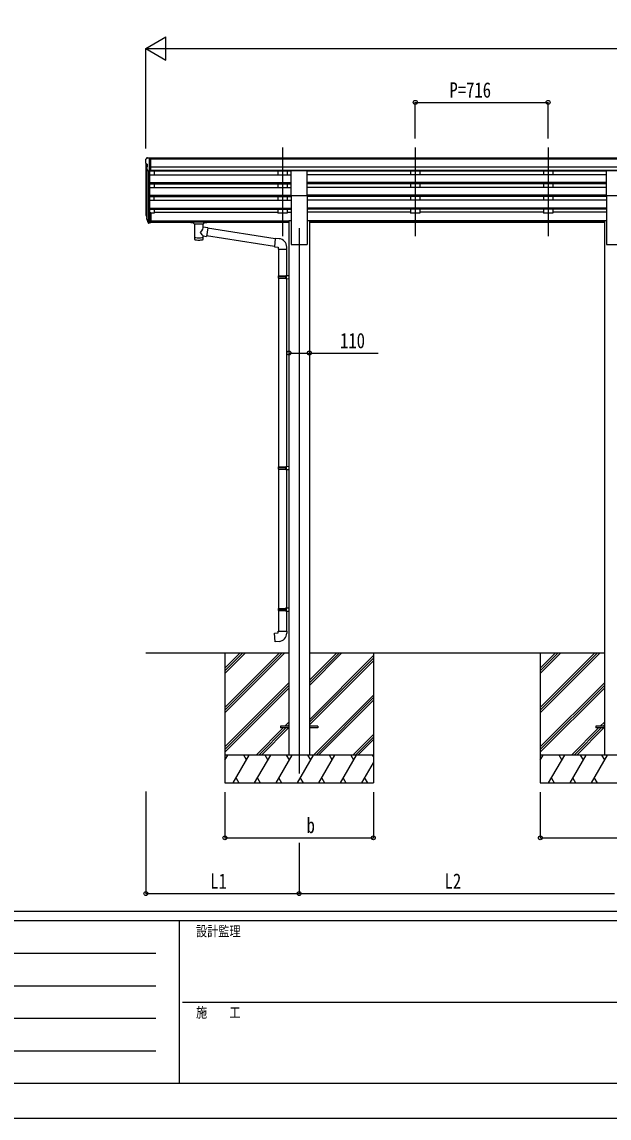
# Model space of a CAD drawing. Units: millimetres, scale not verified. Extents: x -10512 to 10512, y -7425 to 7425.
# Drawn here: x -4109 to -944, y -7425 to -1520 of the extents above; entities that cross this region are included whole.
import ezdxf
from ezdxf.enums import TextEntityAlignment as Align

# ---------------------------------------------------------------- set-up
doc = ezdxf.new("R2010")
doc.units = ezdxf.units.MM
doc.header["$LTSCALE"] = 40
for name, color, linetype in [('0-3_YKK_12', 2, 'Continuous'), ('0-4_YKK_13', 4, 'Continuous'), ('0-5_YKK_A1', 4, 'Continuous'), ('0-6_YKK_D', 6, 'Continuous'), ('0-7_YKK_ZWAK', 7, 'Continuous')]:
    doc.layers.add(name, color=color, linetype=linetype)
doc.styles.add('ＭＳ ゴシック', font='')
doc.styles.get('ＭＳ ゴシック').set_extended_font_data('MS Gothic')

msp = doc.modelspace()

# ---------------------------------------------------------------- linework, layer by layer
at = {"layer": '0-3_YKK_12'}
for p, q in [((-2705, -2195.98), (-2705, -2673.5)), ((-1989, -2195.98), (-1989, -2673.5)), ((-1273, -2195.98), (-1273, -2673.5)), ((-2615, -2630.53), (-2615, -5569.1))]:
    msp.add_line(p, q, dxfattribs=at)
at = {"layer": '0-4_YKK_13'}
for p, q in [((-3443, -2261.1), (-3443, -2261.73)), ((-3440.46, -2282.91), (-3435.15, -2285.98)), ((-3436.09, -2252.3), (-3440.15, -2258.1)), ((-3433, -2251.73), (-3435.33, -2251.87)), ((-3435, -2286.24), (-3435, -2302.52)), ((-3433, -2251.73), (-3414.5, -2251.73)), ((-3421, -2324.71), (-3421, -2251.73)), ((-3414.5, -2251.73), (-3404.5, -2251.82)), ((-3414.5, -2323.71), (-3414.5, -2251.73)), ((-3404.5, -2253.33), (-3404.5, -2251.82)), ((-3428.62, -2322.9), (-3437.62, -2307.31)), ((-3421, -2324.71), (-3426.21, -2324.4)), ((-3414.5, -2323.71), (-3421, -2323.71)), ((-2657.5, -2455.15), (-2657.5, -2319.93)), ((-2657.5, -2319.93), (-2572.5, -2319.93)), ((-2572.5, -2455.15), (-2572.5, -2319.93)), ((-957.5, -2455.15), (-957.5, -2319.93)), ((-957.5, -2319.93), (-872.5, -2319.93)), ((-2657.5, -2455.15), (-2572.5, -2455.15)), ((-957.5, -2455.15), (-872.5, -2455.15)), ((-3439.9, -2563.3), (-3436.03, -2571.25)), ((-3439.3, -2561.92), (-3436.03, -2568.99)), ((-3437.59, -2574.58), (-3437.25, -2578.98)), ((-3437.25, -2578.98), (-3428.44, -2602.53)), ((-3436.63, -2578.42), (-3428.44, -2594.59)), ((-3427.43, -2593.46), (-3435.19, -2578.06)), ((-3421, -2594.14), (-3426.13, -2594.14)), ((-3421, -2595.95), (-3425.84, -2595.95)), ((-3421, -2549.11), (-3421, -2603.88)), ((-3414.5, -2549.11), (-3421, -2549.11)), ((-3414.5, -2589.24), (-3421, -2589.24)), ((-3414.5, -2594.12), (-3421, -2594.12)), ((-3414.5, -2549.11), (-3414.5, -2603.14)), ((-3199.5, -2594.2), (-3199.5, -2599.95)), ((-3199.5, -2594.39), (-3199.5, -2595.93)), ((-3197.5, -2593.53), (-3114.5, -2593.53)), ((-3197.5, -2595.71), (-3114.5, -2595.71)), ((-3112.5, -2594.2), (-3112.5, -2599.95)), ((-3421, -2603.88), (-3425.84, -2603.88)), ((-3414.5, -2603.14), (-3421, -2603.14)), ((-3197.5, -2600.62), (-3183, -2600.62)), ((-3183, -2606.26), (-3183, -2599.72)), ((-3178.9, -2607.18), (-3178.91, -2692.62)), ((-3133.1, -2625.93), (-3133.1, -2607.18)), ((-3107.88, -2629.83), (-3133.1, -2625.92)), ((-3129, -2606.26), (-3129, -2599.72)), ((-3129, -2600.62), (-3114.5, -2600.62)), ((-3107.88, -2629.83), (-3114.9, -2675.09)), ((-2744.19, -2687.93), (-3108.13, -2631.47)), ((-3133.08, -2692.62), (-3133.1, -2671.96)), ((-3133.1, -2672.27), (-3114.9, -2675.09)), ((-2747.86, -2729.86), (-3114.57, -2672.97)), ((-2723.19, -2687.81), (-2744.02, -2685.98)), ((-2728.11, -2743.55), (-2682.11, -2743.55)), ((-2726, -2743.55), (-2726, -2888.17)), ((-2684, -2743.55), (-2684, -2885.61)), ((-2682.11, -2743.55), (-2682.11, -2732.64)), ((-2728, -2890.17), (-2727, -2888.17)), ((-2728, -2890.17), (-2684, -2890.17)), ((-2728, -2890.17), (-2728, -2898.17)), ((-2727, -2888.17), (-2684, -2888.17)), ((-2688.47, -2890.17), (-2688.9, -2888.17)), ((-2686, -2885.67), (-2670, -2885.2)), ((-2686, -2887.67), (-2686, -2885.67)), ((-2686, -2887.67), (-2684, -2887.67)), ((-2670, -2885.2), (-2670, -2903.14)), ((-2728, -2898.17), (-2684, -2898.17)), ((-2728, -2898.17), (-2727, -2900.17)), ((-2727, -2900.17), (-2684, -2900.17)), ((-2726, -2900.17), (-2726, -3916.86)), ((-2686, -2902.67), (-2686, -2900.67)), ((-2686, -2902.67), (-2670, -2903.14)), ((-2684, -2902.73), (-2684, -3914.3)), ((-2728, -3918.86), (-2727, -3916.86)), ((-2728, -3918.86), (-2684, -3918.86)), ((-2728, -3918.86), (-2728, -3926.86)), ((-2728, -3926.86), (-2684, -3926.86)), ((-2728, -3926.86), (-2727, -3928.86)), ((-2727, -3916.86), (-2684, -3916.86)), ((-2727, -3928.86), (-2684, -3928.86)), ((-2726, -3928.86), (-2726, -4679.54)), ((-2688.47, -3918.86), (-2688.9, -3916.86)), ((-2686, -3914.36), (-2670, -3913.89)), ((-2686, -3916.36), (-2686, -3914.36)), ((-2686, -3916.36), (-2684, -3916.36)), ((-2686, -3931.36), (-2686, -3929.36)), ((-2686, -3931.36), (-2670, -3931.83)), ((-2684, -3931.41), (-2684, -4676.98)), ((-2670, -3913.89), (-2670, -3931.83)), ((-2728, -4681.54), (-2727, -4679.54)), ((-2728, -4681.54), (-2684, -4681.54)), ((-2728, -4681.54), (-2728, -4689.54)), ((-2728, -4689.54), (-2684, -4689.54)), ((-2728, -4689.54), (-2727, -4691.54)), ((-2727, -4679.54), (-2684, -4679.54)), ((-2727, -4691.54), (-2684, -4691.54)), ((-2726, -4691.54), (-2726, -4801.54)), ((-2688.47, -4681.54), (-2688.9, -4679.54)), ((-2686, -4677.04), (-2670, -4676.57)), ((-2686, -4679.04), (-2686, -4677.04)), ((-2686, -4679.04), (-2684, -4679.04)), ((-2686, -4694.04), (-2686, -4692.04)), ((-2686, -4694.04), (-2670, -4694.51)), ((-2684, -4694.1), (-2684, -4801.54)), ((-2670, -4676.57), (-2670, -4694.51)), ((-2728, -4801.54), (-2682, -4801.54)), ((-2728, -4811.54), (-2728, -4801.54)), ((-2682, -4801.54), (-2682, -4812.46)), ((-2715, -5314.6), (-2715, -5323.6)), ((-2670, -5314.6), (-2715, -5314.6)), ((-2670, -5323.6), (-2715, -5323.6)), ((-2515, -5314.6), (-2560, -5314.6)), ((-2515, -5323.6), (-2560, -5323.6)), ((-2515, -5314.6), (-2515, -5323.6)), ((-1015, -5314.6), (-1015, -5323.6)), ((-970, -5314.6), (-1015, -5314.6)), ((-970, -5323.6), (-1015, -5323.6))]:
    msp.add_line(p, q, dxfattribs=at)
for points in [[(-3199.5, -2594.2), (-3199.46, -2594), (-3199.38, -2593.86), (-3199.28, -2593.77), (-3199.18, -2593.71), (-3199.06, -2593.66), (-3198.76, -2593.6), (-3198.27, -2593.56), (-3197.73, -2593.53), (-3197.5, -2593.53)], [(-3114.5, -2593.53), (-3114.14, -2593.54), (-3113.61, -2593.56), (-3113.16, -2593.61), (-3112.86, -2593.69), (-3112.69, -2593.79), (-3112.57, -2593.93), (-3112.5, -2594.11), (-3112.5, -2594.2)], [(-3199.5, -2599.95), (-3199.46, -2600.15), (-3199.38, -2600.29), (-3199.28, -2600.38), (-3199.18, -2600.44), (-3199.06, -2600.49), (-3198.76, -2600.55), (-3198.27, -2600.6), (-3197.73, -2600.62), (-3197.5, -2600.62)], [(-3114.5, -2600.62), (-3114.14, -2600.61), (-3113.61, -2600.59), (-3113.16, -2600.54), (-3112.86, -2600.46), (-3112.69, -2600.36), (-3112.57, -2600.22), (-3112.5, -2600.04), (-3112.5, -2599.95)], [(-2744.02, -2685.98), (-2748.03, -2731.81), (-2728.11, -2733.55), (-2728.11, -2743.55)], [(-2688.47, -2890.17), (-2688.47, -2898.17), (-2688.9, -2900.17)], [(-2686, -2900.67), (-2684, -2900.67), (-2684, -2887.67)], [(-2688.47, -3918.86), (-2688.47, -3926.86), (-2688.9, -3928.86)], [(-2686, -3929.36), (-2684, -3929.36), (-2684, -3916.36)], [(-2688.47, -4681.54), (-2688.47, -4689.54), (-2688.9, -4691.54)], [(-2686, -4692.04), (-2684, -4692.04), (-2684, -4679.04)], [(-2723.08, -4857.29), (-2743.91, -4859.11), (-2747.92, -4813.28), (-2728, -4811.54)]]:
    msp.add_lwpolyline(points, dxfattribs=at)
for centre, radius, start, end in [((-3440, -2261.1), 3, 93, 180), ((-3241, -2261.73), 202, 180, 184.94904), ((-3436.09, -2278.54), 6.18, 185.7035, 224.99897), ((-3435.03, -2305.81), 3, 94.7167, 210), ((-3435.27, -2252.87), 1, 93.5, 145), ((-3435.3, -2302.52), 0.3, 274.7167, 0), ((-3435.3, -2286.24), 0.3, 0, 60), ((-3426.02, -2321.4), 3, 210, 266.5), ((-3411.81, -2554.18), 29.53, 186.50806, 197.98144), ((-3410.41, -2552.43), 30.41, 187.1552, 198.19734), ((-2727.11, -2732.64), 45, 0, 85), ((-2727, -4812.46), 45, 275, 0)]:
    msp.add_arc(centre, radius, start, end, dxfattribs=at)
for centre, major_axis, ratio, start_param, end_param in [((-3352.35, -2554.62), (-89.06, 1.43), 0.57596, 6.1962358, 6.3678173), ((-3353.14, -2547.94), (87.93, 4.42), 0.541684, 3.0659337, 3.2228513), ((-3436.29, -2574.58), (1.3, 0), 0.90356, 1.3700892, 3.347195), ((-3350.37, -2558.39), (-89.07, 0), 0.90356, 0.2056023, 0.2515348), ((-3351.08, -2554.52), (-88.05, 0), 0.90356, 0.2662965, 0.3003836), ((-3425.84, -2593.24), (-3, 0), 0.90356, 0.5235988, 1.5707963), ((-3426.13, -2592.79), (-1.5, 0), 0.90356, 0.5235988, 1.5707963), ((-3197.5, -2595.93), (2, 0), 0.109601, 1.5707963, 3.1415927), ((-3156, -2599.72), (27, 0), 0.070066, 6.2831853, 9.424778), ((-3114.5, -2595.93), (2, 0), 0.109601, 0, 1.5707963), ((-3425.84, -2601.17), (3, 0), 0.90356, 3.6651914, 4.712389), ((-3156, -2606.18), (27.06, 0), 0.069685, 3.1415927, 6.2831853), ((-3156, -2652.47), (-22.81, -26.62), 0.234429, 1.6855472, 3.1268519), ((-3153.45, -2649.82), (20.32, -22.25), 0.045535, 0.0389954, 1.3075346), ((-3145, -2603.7), (16, 0), 0.361356, 6.2636979, 6.2831853), ((-3156, -2692.62), (22.92, 0), 0.101955, 3.1415499, 6.2833984), ((-3156, -2680.18), (22.91, 0), 0.122865, 3.1415927, 6.2831853)]:
    msp.add_ellipse(centre, major_axis=major_axis, ratio=ratio, start_param=start_param, end_param=end_param, dxfattribs=at)
at = {"layer": '0-5_YKK_A1'}
for p, q in [((-3441, -2282.31), (-3441, -2548.75)), ((1584.5, -2253.33), (-3414.5, -2253.33)), ((1584.5, -2258.55), (-3414.5, -2258.55)), ((1584.5, -2302.08), (-3414.5, -2302.08)), ((-3436.03, -2310.08), (-3436.03, -2575.46)), ((-3427, -2324.24), (-3427.01, -2593.89)), ((-3421, -2324.71), (-3421, -2549.11)), ((-3421, -2343.63), (-2657.5, -2343.63)), ((1584.5, -2319.93), (-3414.5, -2319.93)), ((-2657.5, -2323.18), (-3414.5, -2323.18)), ((-3396, -2323.18), (-3396, -2343.63)), ((-2730, -2323.18), (-2730, -2343.63)), ((-2680, -2323.18), (-2680, -2343.63)), ((-957.5, -2323.18), (-2572.5, -2323.18)), ((-957.5, -2343.63), (-2572.5, -2343.63)), ((-2014, -2323.18), (-2014, -2343.63)), ((-1964, -2323.18), (-1964, -2343.63)), ((-1298, -2323.18), (-1298, -2343.63)), ((-1248, -2323.18), (-1248, -2343.63)), ((-3421, -2385.51), (-2657.5, -2385.51)), ((-3421, -2387.01), (-2657.5, -2387.01)), ((-3421, -2391.32), (-2657.5, -2391.32)), ((-3421, -2412.13), (-2657.5, -2412.13)), ((-3396, -2391.32), (-3396, -2412.13)), ((-2730, -2391.32), (-2730, -2412.13)), ((-2680, -2391.32), (-2680, -2412.13)), ((-957.5, -2385.51), (-2572.5, -2385.51)), ((-957.5, -2387.01), (-2572.5, -2387.01)), ((-957.5, -2391.32), (-2572.5, -2391.32)), ((-957.5, -2412.13), (-2572.5, -2412.13)), ((-2014, -2391.32), (-2014, -2412.13)), ((-1964, -2391.32), (-1964, -2412.13)), ((-1298, -2391.32), (-1298, -2412.13)), ((-1248, -2391.32), (-1248, -2412.13)), ((-3421, -2454), (-2657.5, -2454)), ((-3421, -2455.5), (-2657.5, -2455.5)), ((-3421, -2459.82), (-2657.5, -2459.82)), ((-3396, -2480.62), (-3396, -2459.82)), ((-2730, -2459.82), (-2730, -2480.62)), ((-2680, -2459.82), (-2680, -2480.62)), ((-2657.5, -2455.15), (-2657.5, -2719.1)), ((-957.5, -2454), (-2572.5, -2454)), ((-2572.5, -2455.15), (-2572.5, -2719.1)), ((-957.5, -2455.5), (-2572.5, -2455.5)), ((-957.5, -2459.82), (-2572.5, -2459.82)), ((-2014, -2459.82), (-2014, -2480.62)), ((-1964, -2459.82), (-1964, -2480.62)), ((-1298, -2459.82), (-1298, -2480.62)), ((-1248, -2459.82), (-1248, -2480.62)), ((-957.5, -2455.15), (-957.5, -2719.1)), ((-3421, -2480.62), (-2657.5, -2480.62)), ((-3421, -2522.5), (-2657.5, -2522.5)), ((-3421, -2523.99), (-2657.5, -2523.99)), ((-3421, -2528.31), (-2657.5, -2528.31)), ((-3396, -2528.31), (-3396, -2549.74)), ((-2730, -2528.31), (-2730, -2549.74)), ((-2680, -2528.31), (-2680, -2549.74)), ((-957.5, -2480.62), (-2572.5, -2480.62)), ((-957.5, -2522.5), (-2572.5, -2522.5)), ((-957.5, -2523.99), (-2572.5, -2523.99)), ((-957.5, -2528.31), (-2572.5, -2528.31)), ((-2014, -2528.31), (-2014, -2549.74)), ((-1964, -2528.31), (-1964, -2549.74)), ((-1298, -2528.31), (-1298, -2549.74)), ((-1248, -2528.31), (-1248, -2549.74)), ((-3396, -2549.74), (-3414.5, -2549.74)), ((-3414.5, -2591.81), (-2670, -2591.81)), ((-3414.5, -2593.21), (-2670, -2593.21)), ((-3396, -2544.8), (-2730, -2544.8)), ((-2680, -2549.74), (-2730, -2549.74)), ((-2680, -2544.8), (-2657.5, -2544.8)), ((-2670, -2589.1), (-2670, -5469.1)), ((-2670, -2589.1), (-2657.5, -2589.1)), ((-2014, -2544.8), (-2572.5, -2544.8)), ((-2572.5, -2589.1), (-2560, -2589.1)), ((-2560, -2589.1), (-2560, -5469.1)), ((-970, -2591.81), (-2560, -2591.81)), ((-970, -2593.21), (-2560, -2593.21)), ((-1964, -2549.74), (-2014, -2549.74)), ((-1298, -2544.8), (-1964, -2544.8)), ((-1248, -2549.74), (-1298, -2549.74)), ((-957.5, -2544.8), (-1248, -2544.8)), ((-970, -2589.1), (-970, -5469.1)), ((-970, -2589.1), (-957.5, -2589.1)), ((-3183, -2600.9), (-3414.5, -2600.9)), ((-2670, -2600.9), (-3129, -2600.9)), ((-970, -2600.9), (-2560, -2600.9)), ((-2657.5, -2719.1), (-2572.5, -2719.1)), ((-957.5, -2719.1), (-872.5, -2719.1)), ((-3441, -4919.1), (-2670, -4919.1)), ((-3015, -4919.1), (-3015, -5619.1)), ((-3015, -5213.27), (-2720.82, -4919.1)), ((-3015, -5227.42), (-2706.68, -4919.1)), ((-3015, -5241.56), (-2692.53, -4919.1)), ((-3015, -5029.43), (-2904.67, -4919.1)), ((-3015, -5015.29), (-2918.81, -4919.1)), ((-3015, -5001.14), (-2932.95, -4919.1)), ((-2560, -4919.1), (-970, -4919.1)), ((-2560, -5094.93), (-2384.17, -4919.1)), ((-2560, -5080.78), (-2398.31, -4919.1)), ((-2560, -5066.64), (-2412.45, -4919.1)), ((-2560, -5278.77), (-2215, -4933.78)), ((-2560, -5292.92), (-2215, -4947.92)), ((-2215, -4919.1), (-2215, -5619.1)), ((-1315, -4919.1), (-1315, -5619.1)), ((-1315, -5213.27), (-1020.82, -4919.1)), ((-1315, -5227.42), (-1006.67, -4919.1)), ((-1315, -5241.56), (-992.53, -4919.1)), ((-1315, -5029.43), (-1204.67, -4919.1)), ((-1315, -5015.29), (-1218.81, -4919.1)), ((-1315, -5001.14), (-1232.95, -4919.1)), ((-2560, -5307.06), (-2215, -4962.06)), ((-3015, -5425.41), (-2670, -5080.41)), ((-3015, -5439.55), (-2670, -5094.55)), ((-3015, -5453.69), (-2670, -5108.69)), ((-1315, -5425.41), (-970, -5080.41)), ((-1315, -5439.55), (-970, -5094.55)), ((-1315, -5453.69), (-970, -5108.69)), ((-2538.19, -5469.1), (-2215, -5145.91)), ((-2524.05, -5469.1), (-2215, -5160.05)), ((-2509.9, -5469.1), (-2215, -5174.19)), ((-2692.06, -5314.6), (-2670, -5292.54)), ((-2677.91, -5314.6), (-2670, -5306.68)), ((-992.06, -5314.6), (-970, -5292.54)), ((-977.91, -5314.6), (-970, -5306.68)), ((-2846.56, -5469.1), (-2701.06, -5323.6)), ((-2832.41, -5469.1), (-2686.91, -5323.6)), ((-2818.27, -5469.1), (-2672.77, -5323.6)), ((-2326.06, -5469.1), (-2215, -5358.04)), ((-2311.91, -5469.1), (-2215, -5372.18)), ((-1146.56, -5469.1), (-1001.06, -5323.6)), ((-1132.41, -5469.1), (-986.91, -5323.6)), ((-1118.27, -5469.1), (-972.77, -5323.6)), ((-2297.77, -5469.1), (-2215, -5386.32)), ((-2215, -5469.1), (-3015, -5469.1)), ((-3015, -5496.6), (-2999.12, -5469.1)), ((-2970.25, -5619.1), (-2883.65, -5469.1)), ((-2898.65, -5495.08), (-2913.65, -5469.1)), ((-2854.78, -5619.1), (-2768.18, -5469.1)), ((-2783.18, -5495.08), (-2798.18, -5469.1)), ((-2739.31, -5619.1), (-2652.71, -5469.1)), ((-2667.71, -5495.08), (-2682.71, -5469.1)), ((-2623.84, -5619.1), (-2537.24, -5469.1)), ((-2552.24, -5495.08), (-2567.24, -5469.1)), ((-2508.37, -5619.1), (-2421.77, -5469.1)), ((-2436.77, -5495.08), (-2451.77, -5469.1)), ((-2392.9, -5619.1), (-2306.3, -5469.1)), ((-2336.3, -5469.1), (-2321.3, -5495.08)), ((-2220.83, -5469.1), (-2215, -5479.2)), ((-515, -5469.1), (-1315, -5469.1)), ((-1315, -5496.6), (-1299.12, -5469.1)), ((-1270.25, -5619.1), (-1183.65, -5469.1)), ((-1198.65, -5495.08), (-1213.65, -5469.1)), ((-1154.78, -5619.1), (-1068.18, -5469.1)), ((-1083.18, -5495.08), (-1098.18, -5469.1)), ((-1039.31, -5619.1), (-952.71, -5469.1)), ((-967.71, -5495.08), (-982.71, -5469.1)), ((-2277.43, -5619.1), (-2215, -5510.96)), ((-2955.25, -5593.12), (-2940.25, -5619.1)), ((-2839.78, -5593.12), (-2824.78, -5619.1)), ((-2724.31, -5593.12), (-2709.31, -5619.1)), ((-2608.84, -5593.12), (-2593.84, -5619.1)), ((-2493.37, -5593.12), (-2478.37, -5619.1)), ((-2377.9, -5593.12), (-2362.9, -5619.1)), ((-2262.43, -5593.12), (-2247.43, -5619.1)), ((-1255.25, -5593.12), (-1240.25, -5619.1)), ((-1139.78, -5593.12), (-1124.78, -5619.1)), ((-1024.31, -5593.12), (-1009.31, -5619.1)), ((-3015, -5619.1), (-2215, -5619.1)), ((-1315, -5619.1), (-515, -5619.1))]:
    msp.add_line(p, q, dxfattribs=at)
at = {"layer": '0-6_YKK_D'}
for p, q in [((-3441, -1663.33), (-3332.74, -1600.83)), ((-3332.74, -1725.83), (-3332.74, -1600.83)), ((-3441, -2201.73), (-3441, -1662.33)), ((-3441, -1663.33), (-3332.74, -1725.83)), ((-3441, -1663.33), (-3224.49, -1663.33)), ((-3316, -1663.33), (1486, -1663.33)), ((-1989, -2147.72), (-1989, -1952.33)), ((-1989, -1953.33), (-1273, -1953.33)), ((-1273, -2147.72), (-1273, -1952.33)), ((-3441, -5665.38), (-3441, -6216.38)), ((-3015, -5669.1), (-3015, -5916.38)), ((-2215, -5669.1), (-2215, -5916.38)), ((-1315, -5669.1), (-1315, -5916.38)), ((-3015, -5915.38), (-2215, -5915.38)), ((-2614.95, -5941.88), (-2614.95, -6216.38)), ((-2614.95, -5941.88), (-2614.95, -6216.38)), ((-1315, -5915.38), (-515, -5915.38)), ((-3441, -6215.38), (-2614.95, -6215.38)), ((-2614.95, -6215.38), (-915, -6215.38))]:
    msp.add_line(p, q, dxfattribs=at)
msp.add_lwpolyline([(-2670, -3303.65), (-2560, -3303.65), (-2189.8, -3303.65)], dxfattribs=at)
for centre in [(-1989, -1953.33), (-1273, -1953.33), (-2670, -3303.65), (-2560, -3303.65), (-3015, -5915.38), (-2215, -5915.38), (-1315, -5915.38), (-3441, -6215.38), (-2614.95, -6215.38), (-2614.95, -6215.38)]:
    msp.add_circle(centre, 10.62, dxfattribs=at)
at = {"layer": '0-7_YKK_ZWAK'}
for p, q in [((9737.55, -6312.5), (-9762.45, -6312.5)), ((-3262.45, -6362.5), (-9762.45, -6362.5)), ((-3262.45, -6362.5), (-3262.45, -7237.5)), ((-12.45, -6362.5), (-3262.45, -6362.5)), ((-9656.2, -6537.5), (-3387.45, -6537.5)), ((-9656.2, -6712.5), (-3387.45, -6712.5)), ((-3243.7, -6800), (-12.45, -6800)), ((-9656.2, -6887.5), (-3387.45, -6887.5)), ((-9656.2, -7062.5), (-3387.45, -7062.5)), ((-9762.45, -7237.5), (-3262.45, -7237.5)), ((-3262.45, -7237.5), (-12.45, -7237.5))]:
    msp.add_line(p, q, dxfattribs=at)
msp.add_lwpolyline([(-10512.5, -7425), (10512.5, -7425), (10512.5, 7425), (-10512.5, 7425)], close=True, dxfattribs=at)

# ---------------------------------------------------------------- texts
at = {"layer": '0-6_YKK_D', "style": 'ＭＳ ゴシック', "width": 0.8}
for s, p in [('P=716', (-1805, -1952.33)), ('110', (-2394.8, -3302.65)), ('b', (-2574.75, -5914.38)), ('L1', (-3093.97, -6214.38)), ('L2', (-1830.97, -6214.38))]:
    msp.add_text(s, height=82.48, dxfattribs=at).set_placement(p, align=Align.BOTTOM_LEFT)
at = {"layer": '0-7_YKK_ZWAK', "style": 'ＭＳ ゴシック', "width": 0.8}
for s, p in [('設計監理', (-3170.78, -6462.5)), ('施\u3000\u3000工', (-3170.78, -6900))]:
    msp.add_text(s, height=54.99, dxfattribs=at).set_placement(p, align=Align.BOTTOM_LEFT)

doc.saveas('drawing.dxf')
